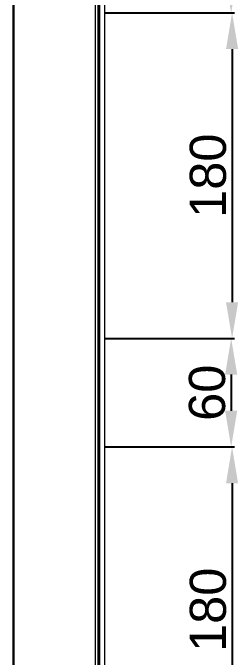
# Model space of a CAD drawing. Header units: millimetres. Extents: x 4134 to 7422, y 1400 to 3585.
# Drawn here: x 6573.4 to 6697.8, y 2044.6 to 2400.8 of the extents above; entities that cross this region are included whole.
import ezdxf

# ---------------------------------------------------------------- set-up
doc = ezdxf.new("R2010")
doc.units = ezdxf.units.MM
for name, color, linetype in [('000-PI-ORMAR', 2, 'Continuous'), ('000-PI_TEXT', 7, 'Continuous'), ('002-PI-Kabelska kanalica', 150, 'Continuous')]:
    doc.layers.add(name, color=color, linetype=linetype)
doc.styles.get("Standard").update_dxf_attribs({"font": 'arial.ttf'})
doc.dimstyles.new('ISO-25-lb', dxfattribs={"dimtxt": 8, "dimasz": 8, "dimexe": 1.25, "dimexo": 0.625, "dimtad": 1, "dimtxsty": 'Standard', "dimcen": 5, "dimadec": 0, "dimazin": 0, "dimtfac": 1, "dimtmove": 0, "dimatfit": 3, "dimfxl": 1, "dimarcsym": 0})

# ---------------------------------------------------------------- blocks, each defined once
blk = doc.blocks.new('*U530')
at = {"layer": '002-PI-Kabelska kanalica', "color": 0, "linetype": 'ByBlock', "lineweight": 0}
blk.add_line((-20, -100), (-20, 1285), dxfattribs=at)
blk = doc.blocks.new('*D679')
at = {"layer": '000-PI_TEXT', "color": 0, "linetype": 'ByBlock', "lineweight": -2, "ltscale": 0.25, "transparency": 16777216}
for p, q in [((6624.07, 2460.76), (6695.22, 2460.76)), ((6693.97, 2440.76), (6693.97, 2420.77)), ((6624.57, 2400.77), (6695.22, 2400.77))]:
    blk.add_line(p, q, dxfattribs=at)
at = {"layer": '000-PI_TEXT', "color": 0, "linetype": 'ByBlock', "ltscale": 0.25, "transparency": 16777216}
for points in [[(6690.63, 2440.76), (6697.3, 2440.76), (6693.97, 2460.76)], [(6690.63, 2420.77), (6697.3, 2420.77), (6693.97, 2400.77)]]:
    blk.add_solid(points, dxfattribs=at)
at = {"layer": 'Defpoints', "color": 0, "linetype": 'ByBlock', "ltscale": 0.25, "transparency": 16777216}
for p in [(6623.45, 2460.76), (6623.95, 2400.77), (6693.97, 2400.77)]:
    blk.add_point(p, dxfattribs=at)
at = {"layer": '000-PI_TEXT', "color": 0, "linetype": 'ByBlock', "lineweight": 0, "ltscale": 0.25, "transparency": 16777216, "insert": (6680.75, 2430.76), "char_height": 20, "attachment_point": 5, "rotation": 90}
blk.add_mtext('60', dxfattribs=at)
blk = doc.blocks.new('*D635')
at = {"layer": '000-PI_TEXT', "color": 0, "linetype": 'ByBlock', "lineweight": -2, "ltscale": 0.25, "transparency": 16777216}
for p, q in [((6624.57, 2400.77), (6695.72, 2400.77)), ((6694.47, 2380.77), (6694.47, 2240.76)), ((6624.57, 2220.76), (6695.72, 2220.76))]:
    blk.add_line(p, q, dxfattribs=at)
at = {"layer": '000-PI_TEXT', "color": 0, "linetype": 'ByBlock', "ltscale": 0.25, "transparency": 16777216}
for points in [[(6691.13, 2380.77), (6697.8, 2380.77), (6694.47, 2400.77)], [(6691.13, 2240.76), (6697.8, 2240.76), (6694.47, 2220.76)]]:
    blk.add_solid(points, dxfattribs=at)
at = {"layer": 'Defpoints', "color": 0, "linetype": 'ByBlock', "ltscale": 0.25, "transparency": 16777216}
for p in [(6623.95, 2400.77), (6623.95, 2220.76), (6694.47, 2220.76)]:
    blk.add_point(p, dxfattribs=at)
at = {"layer": '000-PI_TEXT', "color": 0, "linetype": 'ByBlock', "lineweight": 0, "ltscale": 0.25, "transparency": 16777216, "insert": (6681.25, 2310.76), "char_height": 20, "attachment_point": 5, "rotation": 90}
blk.add_mtext('180', dxfattribs=at)
blk = doc.blocks.new('*D636')
at = {"layer": '000-PI_TEXT', "color": 0, "linetype": 'ByBlock', "lineweight": -2, "ltscale": 0.25, "transparency": 16777216}
for p, q in [((6624.07, 2220.76), (6695.22, 2220.76)), ((6693.97, 2200.76), (6693.97, 2180.77)), ((6624.57, 2160.77), (6695.22, 2160.77))]:
    blk.add_line(p, q, dxfattribs=at)
at = {"layer": '000-PI_TEXT', "color": 0, "linetype": 'ByBlock', "ltscale": 0.25, "transparency": 16777216}
for points in [[(6690.63, 2200.76), (6697.3, 2200.76), (6693.97, 2220.76)], [(6690.63, 2180.77), (6697.3, 2180.77), (6693.97, 2160.77)]]:
    blk.add_solid(points, dxfattribs=at)
at = {"layer": 'Defpoints', "color": 0, "linetype": 'ByBlock', "ltscale": 0.25, "transparency": 16777216}
for p in [(6623.45, 2220.76), (6623.95, 2160.77), (6693.97, 2160.77)]:
    blk.add_point(p, dxfattribs=at)
at = {"layer": '000-PI_TEXT', "color": 0, "linetype": 'ByBlock', "lineweight": 0, "ltscale": 0.25, "transparency": 16777216, "insert": (6680.75, 2190.76), "char_height": 20, "attachment_point": 5, "rotation": 90}
blk.add_mtext('60', dxfattribs=at)
blk = doc.blocks.new('*D637')
at = {"layer": '000-PI_TEXT', "color": 0, "linetype": 'ByBlock', "lineweight": -2, "ltscale": 0.25, "transparency": 16777216}
for p, q in [((6624.57, 2160.77), (6695.72, 2160.77)), ((6694.47, 2140.77), (6694.47, 2000.76)), ((6624.57, 1980.76), (6695.72, 1980.76))]:
    blk.add_line(p, q, dxfattribs=at)
at = {"layer": '000-PI_TEXT', "color": 0, "linetype": 'ByBlock', "ltscale": 0.25, "transparency": 16777216}
for points in [[(6691.13, 2140.77), (6697.8, 2140.77), (6694.47, 2160.77)], [(6691.13, 2000.76), (6697.8, 2000.76), (6694.47, 1980.76)]]:
    blk.add_solid(points, dxfattribs=at)
at = {"layer": 'Defpoints', "color": 0, "linetype": 'ByBlock', "ltscale": 0.25, "transparency": 16777216}
for p in [(6623.95, 2160.77), (6623.95, 1980.76), (6694.47, 1980.76)]:
    blk.add_point(p, dxfattribs=at)
at = {"layer": '000-PI_TEXT', "color": 0, "linetype": 'ByBlock', "lineweight": 0, "ltscale": 0.25, "transparency": 16777216, "insert": (6681.25, 2070.76), "char_height": 20, "attachment_point": 5, "rotation": 90}
blk.add_mtext('180', dxfattribs=at)

msp = doc.modelspace()

# ---------------------------------------------------------------- linework, layer by layer
at = {"layer": '000-PI-ORMAR', "color": 0, "linetype": 'ByBlock', "lineweight": 0}
for p, q in [((6618.948, 3457.778), (6618.948, 1473.278)), ((6620.448, 3457.778), (6620.448, 1473.278)), ((6620.46, 1473.278), (6620.46, 3457.778)), ((6621.229, 3437.278), (6621.229, 1486.278)), ((6623.948, 3437.278), (6623.948, 1486.278)), ((6573.948, 3405.778), (6573.948, 1515.778))]:
    msp.add_line(p, q, dxfattribs=at)

# ---------------------------------------------------------------- block references
at = {"layer": '002-PI-Kabelska kanalica', "color": 0, "linetype": 'ByBlock', "lineweight": 0, "rotation": 180}
msp.add_blockref('*U530', (6553.448, 3020.778), dxfattribs=at)

# ---------------------------------------------------------------- dimensions: what is measured, and where the dimension line sits
at = {"layer": '000-PI_TEXT', "color": 0, "linetype": 'ByBlock', "lineweight": 0, "ltscale": 0.25}
for base, p1, p2, picture, middle in [((6693.966, 2400.768), (6623.448, 2460.757), (6623.948, 2400.768), '*D679', (6693.966, 2430.763)), ((6693.966, 2160.768), (6623.448, 2220.757), (6623.948, 2160.768), '*D636', (6693.966, 2190.763))]:
    dim = msp.add_linear_dim(base=base, p1=p1, p2=p2, angle=90, text='60', dimstyle='ISO-25-lb', override={"dimtxt": 20, "dimasz": 20, "dimgap": 3}, dxfattribs=at)
    dim.commit()
    dim.dimension.update_dxf_attribs({"geometry": picture, "text_midpoint": middle, "dimtype": 160})
for base, p1, p2, picture, middle in [((6694.466, 2220.757), (6623.948, 2400.768), (6623.948, 2220.757), '*D635', (6681.254, 2310.763)), ((6694.466, 1980.757), (6623.948, 2160.768), (6623.948, 1980.757), '*D637', (6681.254, 2070.763))]:
    dim = msp.add_linear_dim(base=base, p1=p1, p2=p2, angle=90, text='180', dimstyle='ISO-25-lb', override={"dimtxt": 20, "dimasz": 20, "dimgap": 3}, dxfattribs=at)
    dim.commit()
    dim.dimension.update_dxf_attribs({"geometry": picture, "text_midpoint": middle})

doc.saveas('drawing.dxf')
